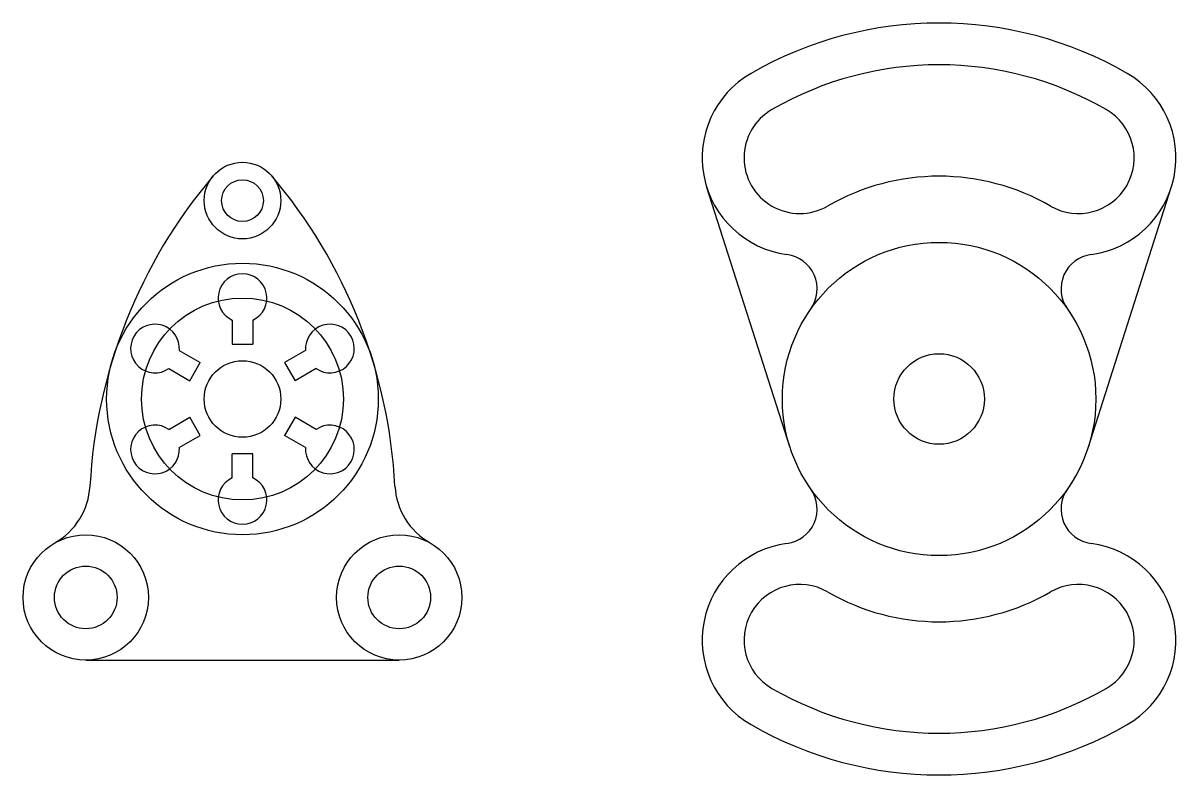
# Model space of a CAD drawing. Header units: millimetres. Extents: x 37 to 368, y -8 to 208.
import ezdxf

# ---------------------------------------------------------------- set-up
doc = ezdxf.new("R2010")
doc.units = ezdxf.units.MM

# ---------------------------------------------------------------- blocks, each defined once
blk = doc.blocks.new('*U9')
for p, q in [((-3, -3.18), (-3, -10.14)), ((3, -3.18), (3, -10.14)), ((-3, -10.14), (3, -10.14))]:
    blk.add_line(p, q)
blk.add_arc((0, 3.14), 7, 295.3769, 244.6231)
blk = doc.blocks.new('*U10')
at = {"color": 0, "linetype": 'ByBlock', "lineweight": -2, "transparency": 16777216}
blk.add_blockref('*U9', (100, 125.86), dxfattribs=at)
for p, rotation in [((77.61, 112.93), 59.99999999999999), ((122.39, 112.93), 299.9999999999999), ((77.61, 87.07), 120), ((122.39, 87.07), 240), ((100, 74.14), 180)]:
    blk.add_blockref('*U9', p, dxfattribs=dict(at, rotation=rotation))

msp = doc.modelspace()

# ---------------------------------------------------------------- linework, layer by layer
for p, q in [((257.14, 86.3), (233.33, 160.75)), ((342.86, 86.3), (366.67, 160.75)), ((55, 25), (145, 25))]:
    msp.add_line(p, q)
for centre, radius in [((100, 157), 11), ((100, 157), 6), ((300, 100), 45), ((100, 100), 39), ((100, 100), 29), ((300, 100), 13), ((100, 100), 11), ((55, 43), 18), ((145, 43), 18), ((55, 43), 9), ((145, 43), 9)]:
    msp.add_circle(centre, radius)
for centre, radius, start, end in [((300, 100), 108, 60, 120), ((300, 100), 96, 60, 120), ((260, 169.28), 28, 120, 262.429), ((340, 169.28), 28, 277.571, 60), ((260, 169.28), 16, 120, 300), ((340, 169.28), 16, 240, 60), ((206.01, 67.1), 150, 139.7001, 176.9808), ((-6.01, 67.1), 150, 3.0192, 40.2999), ((300, 100), 64, 60, 120), ((254.99, 131.61), 10, 324.9153, 82.429), ((345.01, 131.61), 10, 97.571, 215.0847), ((36.25, 76.05), 20, 299.5707, 356.9808), ((163.75, 76.05), 20, 183.0192, 240.4293), ((254.99, 68.39), 10, 277.571, 35.0847), ((345.01, 68.39), 10, 144.9153, 262.429), ((260, 30.72), 28, 97.571, 240), ((340, 30.72), 28, 300, 82.429), ((260, 30.72), 16, 60, 240), ((340, 30.72), 16, 300, 120), ((300, 100), 64, 240, 300), ((300, 100), 96, 240, 300), ((300, 100), 108, 240, 300)]:
    msp.add_arc(centre, radius, start, end)

# ---------------------------------------------------------------- block references
msp.add_blockref('*U10', (0, 0))

doc.saveas('drawing.dxf')
